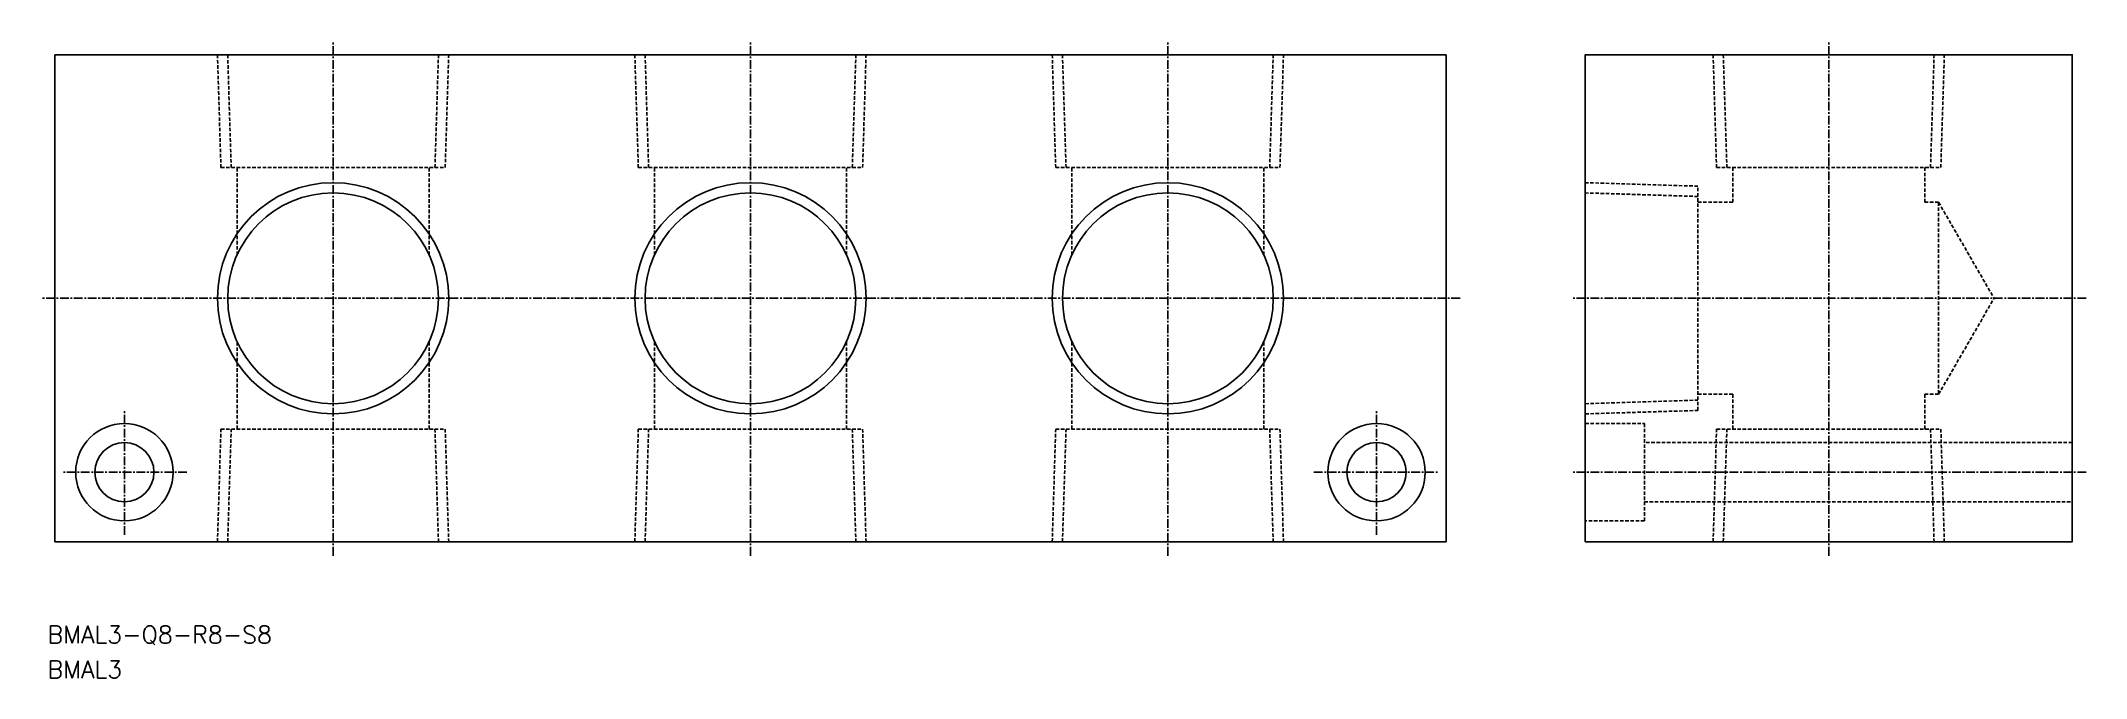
# Model space of a CAD drawing. Extents: x 58 to 352, y 94 to 186.
import ezdxf
from ezdxf.enums import TextEntityAlignment as Align

# ---------------------------------------------------------------- set-up
doc = ezdxf.new("R2010")
doc.units = 0
doc.linetypes.add('CENTER', pattern=[2, 1.25, -0.25, 0.25, -0.25])
doc.linetypes.add('DASHED', pattern=[0.75, 0.5, -0.25])
doc.layers.get('0').update_dxf_attribs({"linetype": 'CONTINUOUS'})
doc.layers.add('CENTER', color=1, linetype='CENTER')
doc.styles.get("Standard").update_dxf_attribs({"font": 'txt.shx', "bigfont": 'extfont.shx'})

msp = doc.modelspace()

# ---------------------------------------------------------------- linework, layer by layer
at = {"color": 7, "linetype": 'CONTINUOUS'}
for p, q in [((60, 183.5), (260, 183.5)), ((60, 183.5), (60, 113.5)), ((260, 113.5), (260, 183.5)), ((260, 113.5), (60, 113.5))]:
    msp.add_line(p, q, dxfattribs=at)
at = {"color": 3, "linetype": 'DASHED'}
for p, q in [((83.38, 183.5), (83.88, 167.3)), ((84.85, 183.5), (85.36, 167.3)), ((114.64, 167.3), (115.15, 183.5)), ((116.12, 167.3), (116.62, 183.5)), ((143.38, 183.5), (143.88, 167.3)), ((144.85, 183.5), (145.36, 167.3)), ((174.64, 167.3), (175.15, 183.5)), ((176.12, 167.3), (176.62, 183.5)), ((203.38, 183.5), (203.88, 167.3)), ((204.85, 183.5), (205.36, 167.3)), ((234.64, 167.3), (235.15, 183.5)), ((236.12, 167.3), (236.62, 183.5)), ((298.38, 183.5), (298.88, 167.3)), ((299.85, 183.5), (300.36, 167.3)), ((329.64, 167.3), (330.15, 183.5)), ((331.12, 167.3), (331.62, 183.5)), ((83.88, 167.3), (116.12, 167.3)), ((86.2, 154.74), (86.2, 167.3)), ((113.8, 154.74), (113.8, 167.3)), ((143.88, 167.3), (176.12, 167.3)), ((146.2, 154.74), (146.2, 167.3)), ((173.8, 154.74), (173.8, 167.3)), ((203.88, 167.3), (236.12, 167.3)), ((206.2, 154.74), (206.2, 167.3)), ((233.8, 154.74), (233.8, 167.3)), ((296.2, 164.62), (280, 165.12)), ((298.88, 167.3), (331.12, 167.3)), ((301.2, 162.3), (301.2, 167.3)), ((328.8, 162.3), (328.8, 167.3)), ((296.2, 163.14), (280, 163.65)), ((296.2, 132.38), (296.2, 164.62)), ((301.2, 162.3), (296.2, 162.3)), ((330.8, 162.3), (328.8, 162.3)), ((330.8, 162.3), (338.77, 148.5)), ((330.8, 162.3), (330.8, 134.7)), ((330.8, 134.7), (338.77, 148.5)), ((86.2, 129.7), (86.2, 142.26)), ((113.8, 129.7), (113.8, 142.26)), ((146.2, 129.7), (146.2, 142.26)), ((173.8, 129.7), (173.8, 142.26)), ((206.2, 129.7), (206.2, 142.26)), ((233.8, 129.7), (233.8, 142.26)), ((280, 133.35), (296.2, 133.86)), ((280, 131.88), (296.2, 132.38)), ((301.2, 134.7), (296.2, 134.7)), ((301.2, 129.7), (301.2, 134.7)), ((328.8, 129.7), (328.8, 134.7)), ((330.8, 134.7), (328.8, 134.7)), ((83.38, 113.5), (83.88, 129.7)), ((83.88, 129.7), (116.12, 129.7)), ((84.85, 113.5), (85.36, 129.7)), ((114.64, 129.7), (115.15, 113.5)), ((116.12, 129.7), (116.62, 113.5)), ((143.38, 113.5), (143.88, 129.7)), ((143.88, 129.7), (176.12, 129.7)), ((144.85, 113.5), (145.36, 129.7)), ((174.64, 129.7), (175.15, 113.5)), ((176.12, 129.7), (176.62, 113.5)), ((203.38, 113.5), (203.88, 129.7)), ((203.88, 129.7), (236.12, 129.7)), ((204.85, 113.5), (205.36, 129.7)), ((234.64, 129.7), (235.15, 113.5)), ((236.12, 129.7), (236.62, 113.5)), ((280, 130.49), (288.5, 130.49)), ((288.5, 130.49), (288.5, 116.5)), ((298.38, 113.5), (298.88, 129.7)), ((298.88, 129.7), (331.12, 129.7)), ((299.85, 113.5), (300.36, 129.7)), ((329.64, 129.7), (330.15, 113.5)), ((331.12, 129.7), (331.62, 113.5)), ((350, 127.75), (288.5, 127.75)), ((288.5, 119.25), (350, 119.25)), ((288.5, 116.5), (280, 116.5))]:
    msp.add_line(p, q, dxfattribs=at)
at = {"color": 7, "linetype": 'CONTINUOUS'}
msp.add_lwpolyline([(280, 113.5), (350, 113.5), (350, 183.5), (280, 183.5)], close=True, dxfattribs=at)
at = {"color": 3, "linetype": 'CONTINUOUS'}
for centre in [(100, 148.5), (160, 148.5), (220, 148.5)]:
    msp.add_circle(centre, 16.62, dxfattribs=at)
at = {"color": 7, "linetype": 'CONTINUOUS'}
for centre, radius in [((100, 148.5), 15.15), ((160, 148.5), 15.15), ((220, 148.5), 15.15), ((70, 123.5), 7), ((250, 123.5), 7), ((70, 123.5), 4.25), ((250, 123.5), 4.25)]:
    msp.add_circle(centre, radius, dxfattribs=at)
at = {"layer": 'CENTER', "color": 1, "linetype": 'CENTER'}
for p, q in [((100, 111.5), (100, 185.5)), ((160, 111.5), (160, 185.5)), ((220, 111.5), (220, 185.5)), ((315, 111.5), (315, 185.5)), ((262, 148.5), (58, 148.5)), ((352, 148.5), (278, 148.5)), ((70, 114.5), (70, 132.5)), ((250, 114.5), (250, 132.5)), ((79, 123.5), (61, 123.5)), ((241, 123.5), (259, 123.5)), ((352, 123.5), (278, 123.5))]:
    msp.add_line(p, q, dxfattribs=at)

# ---------------------------------------------------------------- texts
at = {"color": 7, "linetype": 'CONTINUOUS'}
for s, p in [('BMAL3-Q8-R8-S8', (58.96, 100.15)), ('BMAL3', (58.96, 95.15))]:
    msp.add_text(s, height=2.5, dxfattribs=at).set_placement(p, align=Align.MIDDLE_LEFT)

doc.saveas('drawing.dxf')
